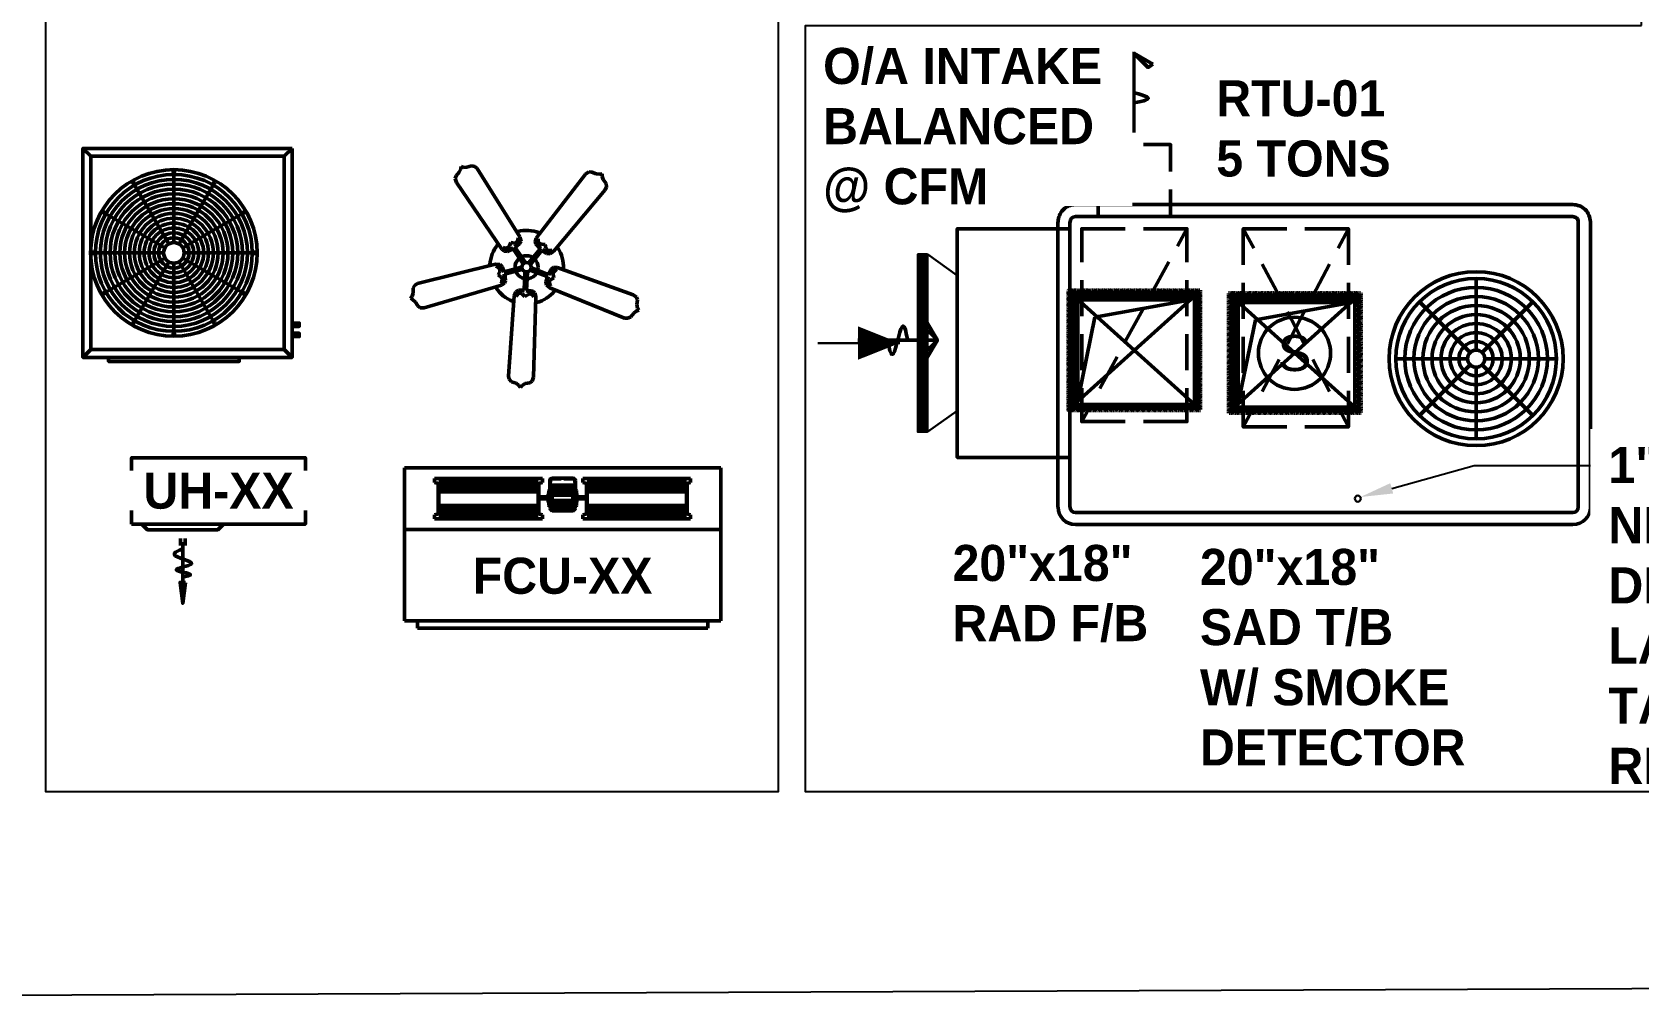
# Model space of a CAD drawing. Header units: inches. Extents: x 2025 to 34930, y -6955 to 4650.
# Drawn here: x 13543 to 13810, y 1386.8 to 1547.7 of the extents above; entities that cross this region are included whole.
import ezdxf
from ezdxf import colors
from ezdxf.entities.mleader import LeaderData, LeaderLine
from ezdxf.math import Vec2, Vec3

# ---------------------------------------------------------------- set-up
doc = ezdxf.new("R2010")
doc.units = ezdxf.units.IN
doc.header["$MEASUREMENT"] = 0
doc.linetypes.add('Hidden', pattern=[6.859843, 4.8, -2.059843])
for name, color, linetype, lineweight in [('M-ACCESS HATCH', 92, 'Continuous', 25), ('M-HVAC-EQPM', 21, 'Continuous', 50), ('M-HVAC-FDFF', 126, 'Continuous', 30), ('M-HVAC-RETRN-DUCT', 226, 'Continuous', 50), ('M-HVAC-SMOKE-DETECTOR', 1, 'Continuous', 50), ('M-HVAC-SUPP-DUCT', 5, 'Continuous', 50), ('M-HVAC-TEXT', 7, 'Continuous', 25), ('P-DR-ACCESS.', 3, 'Continuous', 30)]:
    doc.layers.add(name, color=color, linetype=linetype, lineweight=lineweight)
doc.styles.add('Arial', font='arial.ttf', dxfattribs={"height": 4.5})
doc.styles.add('BOO', font='GOTHIC.TTF', dxfattribs={"height": 6})
doc.styles.add('Century Gothic_B', font='GOTHICB.TTF', dxfattribs={"height": 6.659722})

# ---------------------------------------------------------------- blocks, each defined once
blk = doc.blocks.new('A$Cfbb31929')
for p, q in [((5.14, 31.39), (5.14, 43.3)), ((4.13, 30.98), (-4.29, 39.4)), ((6.14, 30.98), (14.57, 39.4)), ((3.71, 29.97), (-8.2, 29.97)), ((6.56, 29.97), (18.47, 29.97)), ((4.13, 28.96), (-4.29, 20.54)), ((5.14, 28.54), (5.14, 16.63)), ((6.14, 28.96), (14.57, 20.54))]:
    blk.add_line(p, q)
for points in [[(32.73, 46.06, 0.414118), (29.82, 48.95), (-17.6, 48.95, 0.414505), (-20.47, 46.05), (-20.47, -36.63, 0.414419), (-17.58, -39.5)], [(30.73, 46.06, 0.412975), (29.82, 46.95), (-17.6, 46.95, 0.414236), (-18.47, 46.05), (-18.47, -36.63, 0.413956), (-17.58, -37.5)]]:
    blk.add_lwpolyline(points, format="xyb")
for points in [[(30.7, -36.63), (30.7, 46.05)], [(32.69, -36.63), (32.69, 46.05)], [(-16.47, 1.5), (-16.47, 8.74), (-10.48, 8.74)], [(-13.23, 7.02), (-16.47, 8.74)], [(-7.49, 8.74), (-1.5, 8.74)], [(1.5, 8.74), (7.49, 8.74)], [(10.48, 8.74), (16.47, 8.74), (16.47, 1.5)], [(13.22, 7.02), (16.47, 8.74)], [(-5.3, 2.81), (-10.58, 5.62)], [(5.3, 2.81), (10.58, 5.62)], [(-2.65, -1.4), (2.65, 1.4)], [(2.65, -1.4), (-2.65, 1.4)], [(-10.48, -8.74), (-16.47, -8.74), (-16.47, -1.5)], [(16.47, -1.5), (16.47, -8.74), (10.48, -8.74)], [(-10.58, -5.58), (-5.3, -2.78)], [(10.58, -5.58), (5.3, -2.78)], [(-16.47, -8.74), (-13.23, -6.99)], [(16.47, -8.74), (13.22, -6.99)], [(-1.5, -8.74), (-7.49, -8.74)], [(7.49, -8.74), (1.5, -8.74)], [(-16.47, -25.33), (-16.47, -18.09), (-10.92, -18.09)], [(-16.47, -18.09), (-13.57, -19.65)], [(-7.93, -18.09), (-1.94, -18.09)], [(1.06, -18.09), (7.05, -18.09)], [(10.04, -18.09), (15.6, -18.09), (15.6, -25.33)], [(-30.45, -25.33), (-30.45, -20.81), (-25.96, -20.81)], [(-22.96, -20.81), (-18.47, -20.81), (-18.47, -25.33)], [(-10.95, -21.09), (-5.71, -23.96)], [(-38.38, -24.74), (-38.25, -24.58), (-38.16, -24.52), (-38.06, -24.58), (-37.97, -24.74), (-37.84, -24.96), (-37.75, -25.27), (-37.56, -26.02), (-37.4, -26.89)], [(-3.05, -25.4), (2.18, -28.27)], [(-32.48, -26.89), (-45.64, -26.89)], [(-40.75, -26.89), (-40.56, -27.77), (-40.37, -28.55)], [(-39.75, -29.08), (-39.65, -28.83), (-39.53, -28.52)], [(-25.96, -32.82), (-30.45, -32.82), (-30.45, -28.33)], [(-18.47, -28.33), (-18.47, -32.82), (-22.96, -32.82)], [(-10.92, -35.57), (-16.47, -35.57), (-16.47, -28.33)], [(15.6, -28.33), (15.6, -35.57), (10.04, -35.57)], [(4.84, -29.67), (10.08, -32.54)], [(12.73, -33.98), (15.6, -35.57)], [(-1.94, -35.57), (-7.93, -35.57)], [(7.05, -35.57), (1.06, -35.57)], [(-17.6, -37.53), (29.82, -37.53)], [(-17.6, -39.53), (29.82, -39.53)], [(2.09, -72.75), (2.09, -59.56)], [(2.09, -64.49), (1.22, -64.67)], [(2.94, -67.64), (2.09, -67.83)]]:
    blk.add_lwpolyline(points)
for points in [[(-43.83, -23.74), (-43.28, -24.52), (-45.64, -26.89)], [(-43.83, -30.08), (-43.28, -29.3), (-45.64, -26.89)], [(-16.47, -37.53), (-16.47, -56.25), (21.56, -56.25), (21.56, -37.53)], [(-1.09, -61.4), (-0.31, -61.96), (2.09, -59.56)], [(5.24, -61.4), (4.46, -61.96), (2.09, -59.56)]]:
    blk.add_lwpolyline(points, close=True)
for radius in [14.46, 13.34, 11.84, 10.34, 8.84, 7.33, 5.84, 4.35, 2.85, 1.43]:
    blk.add_circle((5.14, 29.97), radius)
for radius, start, end in [(2.89, 270.0659, 0.0134), (0.89, 270.2777, 359.9802)]:
    blk.add_arc((29.84, -36.61), radius, start, end)
for points in [[(-39.53, -28.52), (-39.12, -27.32), (-38.89, -25.86), (-38.38, -24.74)], [(-40.37, -28.55), (-40.26, -28.81), (-40.15, -29.61), (-39.75, -29.08)], [(1.22, -64.67), (-4.57, -65.73), (8.72, -66.57), (2.94, -67.64)]]:
    blk.add_open_spline(points, degree=3)
blk = doc.blocks.new('*U172')
h = blk.add_hatch()
h.set_pattern_fill('NET', color=254, scale=5, angle=45)
h.set_pattern_definition([(45, (0, 0), (-11.2253, 11.2253), []), (135, (0, 0), (-11.2253, -11.2253), [])])
h.paths.add_polyline_path([(525, -250), (-25, -250), (-25, 250), (525, 250)])
h.paths.add_polyline_path([(500, -225), (0, -225), (0, 225), (500, 225)], flags=16)
at = {"color": 8}
for p, q in [((0, 225), (500, -225)), ((500, 225), (0, -225))]:
    blk.add_line(p, q, dxfattribs=at)
at = {"color": 8, "linetype": 'Hidden', "ltscale": 0.5}
blk.add_lwpolyline([(525, -250), (-25, -250), (-25, 250), (525, 250)], close=True, dxfattribs=at)
blk.add_lwpolyline([(500, -225), (0, -225), (0, 225), (500, 225)], close=True)
at = {"color": 8}
blk.add_lwpolyline([(86.6, 138.4), (15, -210), (15, 210), (485, 210)], close=True, dxfattribs=at)
blk = doc.blocks.new('A$C07e4a82d')
blk.add_circle((-0.05, -0.03), 6)
at = {"insert": (-0.05, -0.03), "char_height": 6, "width": 5.2128, "attachment_point": 5, "style": 'Arial'}
blk.add_mtext('\\pxqc;S', dxfattribs=at)
blk = doc.blocks.new('*U176')
h = blk.add_hatch()
h.set_pattern_fill('ANSI37', color=256, style=0)
h.set_pattern_definition([(45, (0, -24.5), (-2.245064, 2.245064), []), (135, (0, -24.5), (-2.245064, -2.245064), [])])
h.paths.add_polyline_path([(-246.1, 82.5), (246.1, 82.5), (246.1, 109.4), (-246.1, 109.4)])
at = {"color": 9}
blk.add_line((0, 158.9), (0, 386), dxfattribs=at)
blk.add_lwpolyline([(0, 158.9, 0, 92.4, 0), (0, 274.4, 92.4, 92.4, 0)], format="xyseb", dxfattribs=at)
for points in [[(-246.1, 82.5), (246.1, 82.5), (246.1, 109.4), (-246.1, 109.4)], [(-246.1, 82.5), (246.1, 82.5), (187.5, 0), (-187.5, 0)]]:
    blk.add_lwpolyline(points, close=True)
blk = doc.blocks.new('38LB-036-T')
at = {"color": 8}
for p, q in [((-370, -30), (-400, 0)), ((370, -30), (400, 0)), ((-52.3, -360.5), (-52.3, -100)), ((-72, -365.8), (-202.3, -140.2)), ((-32.5, -365.8), (97.7, -140.2)), ((-86.5, -380.3), (-312.1, -250)), ((-18.1, -380.3), (207.5, -250)), ((-91.7, -400), (-352.3, -400)), ((-86.5, -419.7), (-312.1, -550)), ((-18.1, -419.7), (207.5, -550)), ((-12.8, -400), (247.7, -400)), ((-72, -434.2), (-202.3, -659.8)), ((-52.3, -439.5), (-52.3, -700)), ((-32.5, -434.2), (97.7, -659.8)), ((-370, -770), (-400, -800)), ((370, -770), (400, -800))]:
    blk.add_line(p, q, dxfattribs=at)
blk.add_lwpolyline([(400, 0), (-400, 0), (-400, -800), (400, -800)], close=True)
blk.add_lwpolyline([(370, -30), (-370, -30), (-370, -770), (370, -770)], close=True, dxfattribs=at)
for points in [[(400, -681.6), (427.5, -681.6), (427.5, -668.9), (400, -668.9)], [(400, -720.1), (427.5, -720.1), (427.5, -707.5), (400, -707.5)], [(197.7, -800), (197.7, -815.7), (-302.3, -815.7), (-302.3, -800)]]:
    blk.add_lwpolyline(points, dxfattribs=at)
at = {"color": 250}
for centre, radius in [((-52.3, -400), 318.6), ((-52.3, -400), 281.4), ((-52.3, -90.7), 2.88), ((-52.3, -400), 262.8), ((-52.3, -400), 244.2), ((-52.3, -400), 225.6), ((-206.9, -132.1), 2.88), ((102.4, -132.1), 2.88), ((-320.1, -245.3), 2.88), ((-52.3, -400), 207), ((-52.3, -400), 188.3), ((-52.3, -400), 169.7), ((215.6, -245.3), 2.88), ((-52.3, -400), 151.1), ((-52.3, -400), 132.5), ((-52.3, -400), 113.9), ((-52.3, -400), 95.3), ((-52.3, -400), 76.7), ((-52.3, -400), 58.1), ((-361.6, -400), 2.88), ((257, -400), 2.88), ((-320.1, -554.7), 2.88), ((215.6, -554.7), 2.88), ((-206.9, -667.9), 2.88), ((102.4, -667.9), 2.88), ((-52.3, -709.3), 2.88)]:
    blk.add_circle(centre, radius, dxfattribs=at)
at = {"color": 8}
for radius in [300, 39.5]:
    blk.add_circle((-52.3, -400), radius, dxfattribs=at)
blk = doc.blocks.new('CF')
for p, q in [((-46.5, 69.5), (-47.6, 67.1)), ((-46.3, 71.2), (-46.5, 69.5)), ((-44.5, 70.6), (-46.3, 71.2)), ((-42.2, 70.7), (-44.5, 70.6)), ((-38.9, 71.7), (-42.2, 70.7)), ((-36.6, 71.3), (-38.9, 71.7)), ((-34.8, 69.7), (-36.6, 71.3)), ((-4.8, 21.5), (-34.8, 69.7)), ((-49.7, 64.7), (-50.5, 62.8)), ((-50.5, 62.8), (-49.6, 60)), ((-47.6, 67.1), (-49.7, 64.7)), ((-49.6, 60), (-17.4, 12.8)), ((41.7, 65.7), (6.8, 20.5)), ((44.1, 67.5), (41.7, 65.7)), ((46.2, 67.3), (44.1, 67.5)), ((49.1, 66), (46.2, 67.3)), ((51.7, 65.7), (49.1, 66)), ((53.4, 66.1), (51.7, 65.7)), ((53.4, 64.1), (53.4, 66.1)), ((54.2, 62), (53.4, 64.1)), ((56.2, 59.2), (54.2, 62)), ((55.5, 54.7), (56.5, 56.9)), ((56.5, 56.9), (56.2, 59.2)), ((19, 11.2), (55.5, 54.7)), ((-17.4, 12.8), (-15.5, 11.3)), ((-16.5, 13.9), (-16.7, 13.5)), ((-16.7, 13.5), (-15.6, 12.2)), ((-15, 13.6), (-16.5, 13.9)), ((-15.6, 12.2), (-13.7, 12.2)), ((-13.1, 13.9), (-15, 13.6)), ((-13.7, 12.2), (-9.7, 13.6)), ((-13.5, 11.2), (-9.4, 13.1)), ((-12, 15.2), (-13.1, 13.9)), ((-11.2, 17.4), (-12, 15.2)), ((-8.6, 17.1), (-11.2, 17.4)), ((-9.7, 13.6), (-9.5, 13.2)), ((-9.4, 13.1), (-2.6, 2.6)), ((-7, 17.7), (-8.6, 17.1)), ((-8.3, 14.4), (-5.5, 17.3)), ((-8.1, 14.2), (-8.3, 14.4)), ((-8, 14), (-5, 16.5)), ((-1.1, 3.6), (-8, 14)), ((-6.1, 19.4), (-7, 17.7)), ((-5.9, 20.9), (-6.1, 19.4)), ((-5.3, 20.7), (-5.9, 20.9)), ((-5.5, 17.3), (-4.7, 19.1)), ((-4.7, 19.1), (-5.3, 20.7)), ((-5, 16.5), (-3.9, 18.5)), ((-3.9, 18.5), (-4.8, 21.5)), ((9.5, 12.9), (1.6, 3.3)), ((3.1, 2.2), (10.8, 11.9)), ((6.8, 20.5), (6, 18.2)), ((6, 18.2), (6.5, 16.3)), ((6.5, 16.3), (9.5, 12.9)), ((7.7, 20.1), (6.8, 18.6)), ((6.8, 18.6), (7.4, 16.8)), ((7.4, 16.8), (9.9, 13.4)), ((8.1, 20), (7.7, 20.1)), ((8.3, 18.5), (8.1, 20)), ((9.2, 16.7), (8.3, 18.5)), ((10.8, 16.2), (9.2, 16.7)), ((9.9, 13.4), (9.7, 13.1)), ((13.1, 16), (10.8, 16.2)), ((10.8, 11.9), (14.2, 9.8)), ((11, 12.1), (11.2, 12.3)), ((11.2, 12.3), (14.7, 10.6)), ((13.6, 13.5), (13.1, 16)), ((14.7, 12.1), (13.6, 13.5)), ((16.6, 11.8), (14.7, 12.1)), ((18, 12.1), (16.6, 11.8)), ((16.7, 10.4), (18.1, 11.5)), ((18.1, 11.5), (18, 12.1)), ((-21.9, 2.1), (-77.1, -11.6)), ((-18.8, 2), (-21.9, 2.1)), ((-21.4, 1.3), (-21.7, 0.8)), ((-21.7, 0.8), (-20.4, 0.2)), ((-19.6, 1.4), (-21.4, 1.3)), ((-20.4, 0.2), (-19, -1.2)), ((-18.1, 0.1), (-19.6, 1.4)), ((-17.2, 0.4), (-18.8, 2)), ((-16.3, -3.4), (-18.1, 0.1)), ((-15.8, -3.3), (-17.2, 0.4)), ((-3.8, 0), (-15.8, -3.3)), ((-15.5, 11.3), (-13.5, 11.2)), ((-3.2, -1.7), (-3.8, 0)), ((-2.6, 2.6), (-1.1, 3.6)), ((1.6, 3.3), (3.1, 2.2)), ((14.2, 9.8), (16.4, 9.5)), ((14.7, 10.6), (16.7, 10.4)), ((16.4, 9.5), (19, 11.2)), ((-19, -2.9), (-20, -5.3)), ((-20, -5.3), (-18.2, -6.7)), ((-19, -1.2), (-19, -2.9)), ((-17.5, -10.1), (-18.3, -11.4)), ((-18.2, -6.7), (-17.3, -8.1)), ((-18, -11.7), (-16.4, -11)), ((-17.6, -12.6), (-15.5, -11.2)), ((-17.3, -8.1), (-17.5, -10.1)), ((-16.4, -11), (-15.8, -9.2)), ((-16, -3.3), (-16.3, -3.4)), ((-15.8, -9.2), (-15.9, -5)), ((-15.9, -5), (-15.5, -5)), ((-15.5, -11.2), (-14.9, -9.4)), ((-15.3, -4.9), (-3.2, -1.7)), ((-14.9, -9.4), (-15.3, -4.9)), ((-1.2, -3.6), (-1.8, -16)), ((0.6, -3.6), (-1.2, -3.6)), ((-0.1, -16.1), (0.6, -3.6)), ((3.6, -0.5), (3.1, -2.3)), ((3.1, -2.3), (14.7, -6.6)), ((15.2, -5.1), (3.6, -0.5)), ((14.7, -6.6), (13.7, -10.4)), ((13.7, -10.4), (14.1, -12.7)), ((15.2, -6.8), (14.6, -10.7)), ((14.6, -10.7), (15, -12.6)), ((14.9, -6.7), (15.2, -6.8)), ((17.5, -1.1), (15.2, -5.1)), ((15.8, -5.3), (15.5, -5.1)), ((18.2, -1.8), (15.8, -5.3)), ((16.1, -10.2), (17, -8.8)), ((16.4, -12.1), (16.1, -10.2)), ((17, -8.8), (19.3, -7.5)), ((19.2, 0), (17.5, -1.1)), ((19.8, -0.7), (18.2, -1.8)), ((18.7, -3.6), (20.1, -2.2)), ((18.7, -5.2), (18.7, -3.6)), ((19.3, -7.5), (18.7, -5.2)), ((21.6, -0.1), (19.2, 0)), ((21.4, -1.1), (19.8, -0.7)), ((20.1, -2.2), (21.5, -1.6)), ((21.5, -1.6), (21.4, -1.1)), ((75.4, -19.4), (21.6, -0.1)), ((-80.9, -20.5), (-82.1, -22.1)), ((-82.1, -22.1), (-80.5, -22.7)), ((-80.2, -18.3), (-80.9, -20.5)), ((-79.1, -12.8), (-80.2, -14.9)), ((-80.2, -14.9), (-80.2, -18.3)), ((-77.1, -11.6), (-79.1, -12.8)), ((-72.4, -28.7), (-17.6, -12.6)), ((-18.3, -11.4), (-18, -11.7)), ((-8.8, -20.2), (-12.8, -76.9)), ((-7.7, -17.3), (-8.8, -20.2)), ((-7.4, -18.2), (-7.9, -19.9)), ((-7.9, -19.9), (-7.5, -20.4)), ((-5.7, -16.3), (-7.7, -17.3)), ((-7.5, -20.4), (-6.5, -19.3)), ((-5.7, -17.2), (-7.4, -18.2)), ((-6.5, -19.3), (-4.8, -18.4)), ((-1.8, -16), (-5.7, -16.3)), ((-1.8, -16.5), (-5.7, -17.2)), ((-4.8, -18.4), (-3.1, -18.9)), ((-3.1, -18.9), (-1.2, -20.7)), ((-1.8, -16.2), (-1.8, -16.5)), ((-1.2, -20.7), (0.8, -19.4)), ((-0.2, -16.7), (-0.1, -16.3)), ((3.9, -17.9), (-0.2, -16.7)), ((4.4, -17), (-0.1, -16.1)), ((0.8, -19.4), (2.4, -18.9)), ((2.4, -18.9), (4.2, -19.8)), ((5.4, -19), (3.9, -17.9)), ((4.2, -19.8), (5.2, -20.9)), ((5.9, -18.2), (4.4, -17)), ((4.9, -77.7), (6.6, -20.6)), ((5.2, -20.9), (5.6, -20.7)), ((5.6, -20.7), (5.4, -19)), ((6.6, -20.6), (5.9, -18.2)), ((14.1, -12.7), (16.5, -14.6)), ((15, -12.6), (16.5, -13.6)), ((17, -13.4), (16.4, -12.1)), ((16.5, -13.6), (17, -13.4)), ((16.5, -14.6), (69.1, -35.9)), ((77.8, -21.1), (75.4, -19.4)), ((78.3, -23.1), (77.8, -21.1)), ((-80.5, -22.7), (-78.5, -24.6)), ((-78.5, -24.6), (-76.9, -27.3)), ((-76.9, -27.3), (-75.3, -28.7)), ((-75.3, -28.7), (-72.4, -28.7)), ((73.7, -35.1), (75.7, -32.4)), ((75.7, -32.4), (77.5, -31)), ((77.5, -31), (79.4, -30.4)), ((78, -26.3), (78.3, -23.1)), ((78.5, -28.9), (78, -26.3)), ((79.4, -30.4), (78.5, -28.9)), ((69.1, -35.9), (71.5, -36.1)), ((71.5, -36.1), (73.7, -35.1)), ((-12.8, -76.9), (-12.2, -79.2)), ((-12.2, -79.2), (-10.6, -80.9)), ((4, -80.5), (4.9, -77.7)), ((-10.6, -80.9), (-7.4, -82)), ((-7.4, -82), (-5.6, -83.3)), ((-5.6, -83.3), (-4.4, -84.9)), ((-4.4, -84.9), (-3.2, -83.6)), ((-3.2, -83.6), (-0.9, -82.3)), ((-0.9, -82.3), (2.2, -81.6)), ((2.2, -81.6), (4, -80.5))]:
    blk.add_line(p, q)
for radius in [8.14, 3.26]:
    blk.add_circle((0, 0), radius)
for start, end in [(69.8249, 103.765), (141.8249, 175.765), (357.8249, 31.765), (213.8249, 247.765), (285.8249, 319.765)]:
    blk.add_arc((0, 0), 26, start, end)
blk = doc.blocks.new('CARRIER-S18-40 (CDU)')
at = {"color": 8, "ltscale": 0.5}
for p, q in [((-0.1867, -0.3955), (-0.1867, -0.4306)), ((-0.175, -0.6105), (-0.175, -0.4131)), ((-0.1633, -0.3955), (-0.1633, -0.4306)), ((-0.175, -0.6105), (-0.175, -0.7125))]:
    blk.add_line(p, q, dxfattribs=at)
blk.add_lwpolyline([(-0.425, -0.325), (0.425, -0.325), (0.425, 0), (-0.425, 0)], close=True)
for points in [[(-0.375, -0.325), (-0.3471, -0.3529), (-0.175, -0.3529)], [(0.025, -0.325), (-0.0029, -0.3529), (-0.175, -0.3529)]]:
    blk.add_lwpolyline(points)
blk.add_lwpolyline([(-0.162, -0.6105), (-0.188, -0.6105), (-0.175, -0.7125)], close=True, dxfattribs=at)
blk.add_spline([(-0.175, -0.5846), (-0.1374, -0.5723), (-0.207, -0.5495), (-0.132, -0.5188), (-0.2164, -0.4733), (-0.175, -0.4452)], degree=3, dxfattribs=at)
for points in [[(-0.188, -0.6105), (-0.175, -0.6105), (-0.175, -0.7125)], [(-0.162, -0.6105), (-0.175, -0.6105), (-0.175, -0.7125)]]:
    blk.add_solid(points, dxfattribs=at)
blk = doc.blocks.new('A$Cea2e87c6')
for p, q in [((-26.28, 0), (26.28, 0)), ((26.28, 0), (26.28, -25.46)), ((26.28, -10.27), (-26.28, -10.27)), ((26.28, -24.32), (26.28, -9.75)), ((26.28, -11.81), (26.28, -11.86)), ((26.28, -25.46), (-26.28, -25.46)), ((24.12, -25.46), (-24.12, -25.46)), ((-24.12, -25.46), (-24.12, -26.66)), ((-24.12, -26.66), (24.12, -26.66)), ((24.12, -26.66), (24.12, -25.46))]:
    blk.add_line(p, q)
at = {"color": 7}
for p, q in [((-21.27, -2.47), (-21.27, -1.79)), ((-3.37, -1.79), (-21.27, -1.79)), ((-20.58, -2.61), (-21.27, -2.47)), ((-20.69, -4.82), (-20.69, -2.58)), ((-4.06, -2.32), (-20.58, -2.32)), ((-20.58, -4.82), (-20.58, -2.32)), ((-4.06, -2.32), (-4.06, -4.82)), ((-4.06, -2.61), (-3.37, -2.47)), ((-3.95, -7.69), (-3.95, -2.58)), ((-3.37, -1.79), (-3.37, -2.47)), ((-2.13, -3.61), (-2.13, -2.12)), ((-2.06, -2.12), (-2.06, -3.61)), ((-2.03, -2.39), (-2.06, -2.46)), ((-2.01, -2.12), (-2.01, -2.33)), ((-1.77, -1.75), (0, -1.75)), ((-0.22, -1.82), (-1.77, -1.82)), ((-1.76, -1.87), (-1.55, -1.87)), ((-1.49, -1.85), (-1.45, -1.82)), ((-1.05, -1.81), (-1.05, -1.81)), ((-1.04, -1.81), (-1.05, -1.81)), ((-1.05, -1.81), (-1.05, -1.82)), ((-1.05, -1.82), (-1.04, -1.82)), ((-1.04, -1.8), (-1.04, -1.81)), ((-1.03, -1.8), (-1.04, -1.8)), ((-1.04, -1.82), (-1.04, -1.82)), ((-1.03, -1.79), (-1.03, -1.8)), ((-1.03, -1.79), (-1.03, -1.79)), ((-1.03, -1.79), (-1.03, -1.79)), ((-1.02, -1.79), (-1.03, -1.79)), ((-1.02, -1.75), (-1.02, -1.76)), ((-1.02, -1.76), (-1.02, -1.77)), ((-1.02, -1.77), (-1.02, -1.78)), ((-1.02, -1.77), (-1.02, -1.77)), ((-1.02, -1.78), (-1.02, -1.78)), ((-1.02, -1.78), (-1.02, -1.78)), ((-1.02, -1.78), (-1.02, -1.79)), ((1.77, -1.75), (0, -1.75)), ((0.22, -1.82), (1.77, -1.82)), ((1.02, -1.75), (1.02, -1.76)), ((1.02, -1.76), (1.02, -1.77)), ((1.02, -1.77), (1.02, -1.78)), ((1.02, -1.77), (1.02, -1.77)), ((1.02, -1.78), (1.02, -1.78)), ((1.02, -1.78), (1.02, -1.78)), ((1.02, -1.78), (1.02, -1.79)), ((1.02, -1.79), (1.03, -1.79)), ((1.03, -1.79), (1.03, -1.8)), ((1.03, -1.79), (1.03, -1.79)), ((1.03, -1.79), (1.03, -1.79)), ((1.03, -1.8), (1.04, -1.8)), ((1.04, -1.8), (1.04, -1.81)), ((1.04, -1.81), (1.05, -1.81)), ((1.04, -1.82), (1.04, -1.82)), ((1.05, -1.82), (1.04, -1.82)), ((1.05, -1.81), (1.05, -1.81)), ((1.05, -1.81), (1.05, -1.82)), ((1.49, -1.85), (1.45, -1.82)), ((1.76, -1.87), (1.55, -1.87)), ((2.01, -2.12), (2.01, -2.33)), ((2.03, -2.39), (2.06, -2.46)), ((2.06, -2.12), (2.06, -3.61)), ((2.13, -3.61), (2.13, -2.12)), ((3.37, -1.79), (3.37, -2.47)), ((3.37, -1.79), (21.27, -1.79)), ((4.06, -2.61), (3.37, -2.47)), ((3.95, -7.69), (3.95, -2.58)), ((4.06, -2.32), (20.58, -2.32)), ((4.06, -2.32), (4.06, -4.82)), ((20.58, -4.82), (20.58, -2.32)), ((20.58, -2.61), (21.27, -2.47)), ((20.69, -4.82), (20.69, -2.58)), ((21.27, -2.47), (21.27, -1.79)), ((-20.69, -4.82), (-20.69, -7.69)), ((-20.58, -2.69), (-4.06, -2.69)), ((-20.58, -3.02), (-4.06, -3.02)), ((-20.58, -3.36), (-4.06, -3.36)), ((-20.58, -3.69), (-4.06, -3.69)), ((-20.58, -4.02), (-4.06, -4.02)), ((-20.58, -4.82), (-20.58, -7.95)), ((-4.06, -7.95), (-4.06, -4.82)), ((-3.96, -4.83), (-2.38, -4.83)), ((-3.96, -5.18), (-2.38, -5.18)), ((-2.38, -4.34), (-2.38, -5.68)), ((-2.28, -4.27), (-2.32, -4.27)), ((-2.28, -3.78), (-2.28, -6.24)), ((-2.28, -5.75), (-2.28, -4.27)), ((-2.06, -3.61), (-2.11, -3.61)), ((-2.06, -3.22), (-2.06, -6.8)), ((-2.06, -6.41), (-2.06, -3.61)), ((-2.06, -4.83), (-2.06, -5.18)), ((-1.72, -7.14), (-1.72, -2.87)), ((1.72, -2.87), (-1.72, -2.87)), ((1.57, -3), (-1.6, -3)), ((1.57, -3.09), (-1.6, -3.09)), ((1.57, -3.2), (-1.6, -3.2)), ((1.57, -3.41), (-1.6, -3.41)), ((1.57, -3.93), (-1.6, -3.93)), ((1.57, -4.57), (-1.6, -4.57)), ((1.72, -2.87), (1.72, -7.14)), ((2.06, -6.8), (2.06, -3.22)), ((2.06, -6.41), (2.06, -3.61)), ((2.06, -3.61), (2.11, -3.61)), ((2.06, -4.83), (2.06, -5.18)), ((2.28, -3.78), (2.28, -6.24)), ((2.28, -5.75), (2.28, -4.27)), ((2.28, -4.27), (2.32, -4.27)), ((2.38, -4.34), (2.38, -5.68)), ((3.95, -4.83), (2.38, -4.83)), ((3.95, -5.18), (2.38, -5.18)), ((20.58, -2.69), (4.06, -2.69)), ((20.58, -3.02), (4.06, -3.02)), ((20.58, -3.36), (4.06, -3.36)), ((20.58, -3.69), (4.06, -3.69)), ((20.58, -4.02), (4.06, -4.02)), ((4.06, -7.95), (4.06, -4.82)), ((20.58, -4.82), (20.58, -7.95)), ((20.69, -4.82), (20.69, -7.69)), ((-20.58, -7.67), (-21.27, -7.81)), ((-21.27, -8.48), (-21.27, -7.81)), ((-20.58, -6.25), (-4.06, -6.25)), ((-20.58, -6.58), (-4.06, -6.58)), ((-20.58, -6.92), (-4.06, -6.92)), ((-20.58, -7.25), (-4.06, -7.25)), ((-20.58, -7.58), (-4.06, -7.58)), ((-4.06, -7.95), (-20.58, -7.95)), ((-4.06, -7.67), (-3.37, -7.81)), ((-3.37, -7.81), (-3.37, -8.48)), ((-2.32, -5.75), (-2.28, -5.75)), ((-2.11, -6.41), (-2.06, -6.41)), ((-1.72, -7.14), (1.72, -7.14)), ((1.57, -5.45), (-1.6, -5.45)), ((1.57, -6.08), (-1.6, -6.08)), ((1.57, -6.6), (-1.6, -6.6)), ((1.57, -6.81), (-1.6, -6.81)), ((1.57, -6.93), (-1.6, -6.93)), ((1.57, -7.01), (-1.6, -7.01)), ((2.11, -6.41), (2.06, -6.41)), ((2.32, -5.75), (2.28, -5.75)), ((4.06, -7.67), (3.37, -7.81)), ((3.37, -7.81), (3.37, -8.48)), ((4.06, -6.25), (20.58, -6.25)), ((4.06, -6.58), (20.58, -6.58)), ((4.06, -6.92), (20.58, -6.92)), ((4.06, -7.25), (20.58, -7.25)), ((4.06, -7.58), (20.58, -7.58)), ((4.06, -7.95), (20.58, -7.95)), ((20.58, -7.67), (21.27, -7.81)), ((21.27, -8.48), (21.27, -7.81)), ((-3.37, -8.48), (-21.27, -8.48)), ((3.37, -8.48), (21.27, -8.48))]:
    blk.add_line(p, q, dxfattribs=at)
blk.add_lwpolyline([(-26.28, 0), (-26.28, -25.46)])
for centre, major_axis, start_param, end_param in [((-1.77, -2.12), (0, 0.363), 0.000003, 1.5708), ((-1.77, -2.12), (0, 0.293), -0.000001, 1.570795), ((-2.14, -2.33), (-0.0912, 0.0912), 3.403392, 3.926991), ((-1.76, -2.12), (-0.178, 0.178), -0.785398, 0.785398), ((-1.55, -1.74), (0.0912, 0.0912), 3.926991, 4.412192), ((-1.55, -1.74), (0.0912, 0.0912), 4.412192, 4.45059), ((1.55, -1.74), (0.0912, 0.0912), 3.403392, 3.441789), ((1.55, -1.74), (0.0912, 0.0912), 3.441789, 3.926991), ((1.76, -2.12), (0.178, 0.178), 5.497787, 7.068583), ((1.77, -2.12), (0, 0.363), 4.712385, 6.283181), ((1.77, -2.12), (0, 0.293), -1.570795, 0.000001), ((2.14, -2.33), (0.0912, 0.0912), 2.356194, 2.879793), ((-2.32, -4.34), (0.0488, 0.0488), 0.785398, 2.356194), ((-2.11, -3.78), (-0.122, 0.122), -0.785398, 0.785398), ((-1.72, -3.22), (0, 0.345), 0.000006, 1.570803), ((1.72, -3.22), (0, 0.345), -1.570796, 0), ((2.11, -3.78), (-0.122, 0.122), 3.926991, 5.497787), ((2.32, -4.34), (-0.0488, 0.0488), 3.926991, 5.497787), ((-2.32, -5.68), (0.0488, 0.0488), 2.356194, 3.926991), ((-2.11, -6.24), (-0.122, 0.122), 0.785398, 2.356194), ((-1.72, -6.8), (0, 0.345), 1.570791, 3.141587), ((1.72, -6.8), (0, 0.345), 3.141592, 4.712388), ((2.11, -6.24), (0.122, 0.122), 3.926991, 5.497787), ((2.32, -5.68), (0.0488, 0.0488), 3.926991, 5.497787)]:
    blk.add_ellipse(centre, major_axis=major_axis, ratio=1, start_param=start_param, end_param=end_param, dxfattribs=at)
at = {"layer": 'M-ACCESS HATCH'}
blk.add_line((26.28, -11.81), (26.28, -11.86), dxfattribs=at)

msp = doc.modelspace()

# ---------------------------------------------------------------- linework, layer by layer
at = {"layer": 'M-HVAC-TEXT'}
msp.add_lwpolyline([(13545.25, 1682.8), (13666.99, 1682.8), (13666.99, 1421.37), (13545.25, 1421.37)], close=True, dxfattribs=at)
at = {"layer": 'P-DR-ACCESS.'}
msp.add_circle((13763.29, 1470.12), 0.5, dxfattribs=at)

# ---------------------------------------------------------------- block references
at = {"layer": 'M-HVAC-EQPM', "rotation": 270}
msp.add_blockref('A$Cfbb31929', (13752.98, 1498.53), dxfattribs=at)
at = {"layer": 'M-HVAC-EQPM'}
for name, p, xscale, yscale, zscale in [('38LB-036-T', (13568.82, 1528.35), 0.04343229763257371, 0.04343229763257371, 0.04343229763257371), ('CF', (13625.16, 1508.59), 0.2351441650852485, 0.2351441650852485, 0.2351441650852485), ('CARRIER-S18-40 (CDU)', (13573.97, 1476.93), 33.96067005371774, 33.96067005371774, 33.96067005371774)]:
    msp.add_blockref(name, p, dxfattribs=dict(at, xscale=xscale, yscale=yscale, zscale=zscale))
msp.add_blockref('A$Cea2e87c6', (13631.15, 1475.26), dxfattribs=at)
at = {"layer": 'M-HVAC-FDFF', "xscale": 0.06, "yscale": 0.06, "zscale": 0.06, "rotation": 89.99999999999999}
msp.add_blockref('*U176', (13696.72, 1495.99), dxfattribs=at)
at = {"layer": 'M-HVAC-RETRN-DUCT', "xscale": 0.04000000000000101, "yscale": 0.04000000000000101, "zscale": 0.04000000000000101}
msp.add_blockref('*U172', (13716.14, 1494.76), dxfattribs=at)
at = {"layer": 'M-HVAC-SMOKE-DETECTOR'}
msp.add_blockref('A$C07e4a82d', (13752.82, 1494.32), dxfattribs=at)
at = {"layer": 'M-HVAC-SUPP-DUCT', "xscale": 0.04000000000000101, "yscale": 0.04000000000000101, "zscale": 0.04000000000000101}
msp.add_blockref('*U172', (13742.82, 1494.32), dxfattribs=at)

# ---------------------------------------------------------------- texts
at = {"layer": 'M-HVAC-TEXT', "insert": (13695.94, 1462.43), "char_height": 6, "width": 31.5651, "attachment_point": 1, "style": 'Century Gothic_B', "bg_fill": 3, "box_fill_scale": 1.05, "bg_fill_color": 256, "bg_fill_transparency": 0}
msp.add_mtext('20"x18" \\PRAD F/B', dxfattribs=at)

# ---------------------------------------------------------------- next in the draw order: texts
at = {"layer": 'M-HVAC-TEXT', "char_height": 6, "bg_fill": 3, "box_fill_scale": 1.05, "bg_fill_color": 256, "bg_fill_transparency": 0}
for s, insert, width, attachment_point, style in [('{\\fCentury Gothic|b1|i0|c0|p34;O/A INTAKE BALANCED @ CFM}', (13674.44, 1545.05), 51.0775, 1, 'BOO'), ('\\pxql;RTU-01\\P5 TONS', (13760.68, 1531.63), 41.8149, 5, 'Century Gothic_B')]:
    msp.add_mtext(s, dxfattribs=dict(at, insert=insert, width=width, attachment_point=attachment_point, style=style))

# ---------------------------------------------------------------- next in the draw order: leaders
at = {"layer": 'M-HVAC-TEXT'}
ml = msp.add_multileader_mtext('Standard', dxfattribs=at)
ml.set_content('{\\fCentury Gothic|b1|i0|c0|p34;1"%%C CDP TO NEAREST DRAIN OR LAVATORY TAILPIECE\\PREFER TO P3.01}', color=256, style='BOO')
ml.set_leader_properties(color=45, linetype='ByLayer', lineweight=-1)
ml.build(insert=Vec2(0, 0))
ml.multileader.update_dxf_attribs({"dogleg_length": 2, "arrow_head_size": 5.4})
ctx = ml.context
ctx.base_point, ctx.char_height, ctx.arrow_head_size, ctx.landing_gap_size, ctx.plane_origin = Vec3(13801.93, 1475.64), 6, 5.4, 3, Vec3(18184.79, 2551.57, 0)
notes = []
notes.append((ctx, [(0, (1, 1, 0), (13782.61, 1475.64), (1, 0), 19.32, [(0, [(13763.72, 1470.39)], 0, [])])]))
ctx.mtext.insert, ctx.mtext.width, ctx.mtext.flow_direction = Vec3(13804.93, 1478.71), 60.8472, 5
ctx.mtext.has_bg_fill, ctx.mtext.bg_color, ctx.mtext.bg_scale_factor, ctx.mtext.bg_transparency, ctx.mtext.use_window_bg_color = 1, -1027028792, 1.5, 0, 1
for ctx, leaders in notes:
    for number, flags, end, landing, length, lines in leaders:
        leader = LeaderData()
        leader.index, (leader.has_last_leader_line, leader.has_dogleg_vector, leader.attachment_direction) = number, flags
        leader.last_leader_point, leader.dogleg_vector, leader.dogleg_length = Vec3(end), Vec3(landing), length
        for number, points, colour, breaks in lines:
            line = LeaderLine()
            line.index, line.vertices, line.color, line.breaks = number, Vec3.list(points), colors.encode_raw_color(colour), breaks
            leader.lines.append(line)
        ctx.leaders.append(leader)

# ---------------------------------------------------------------- next in the draw order: texts
at = {"layer": 'M-HVAC-TEXT', "insert": (13737.06, 1461.77), "char_height": 6, "width": 41.7786, "attachment_point": 1, "style": 'Century Gothic_B', "bg_fill": 3, "box_fill_scale": 1.05, "bg_fill_color": 256, "bg_fill_transparency": 0}
msp.add_mtext('20"x18" SAD T/B\\PW/ SMOKE DETECTOR', dxfattribs=at)

# ---------------------------------------------------------------- next in the draw order: linework, layer by layer
at = {"color": 2}
msp.add_lwpolyline([(13357.93, 1875.11), (14053.73, 1875.11), (14054.38, 1389.63), (13358.58, 1386.8)], close=True, dxfattribs=at)
at = {"layer": 'M-HVAC-TEXT'}
msp.add_lwpolyline([(13810.41, 1548.76), (13810.41, 1604.28), (13986.5, 1604.28), (13986.5, 1548.76), (13986.5, 1548.76), (13986.5, 1421.37), (13671.49, 1421.37), (13671.49, 1548.76)], close=True, dxfattribs=at)

# ---------------------------------------------------------------- next in the draw order: texts
at = {"layer": 'M-HVAC-TEXT', "char_height": 6, "attachment_point": 5, "style": 'Century Gothic_B', "bg_fill": 3, "box_fill_scale": 1.05, "bg_fill_color": 256, "bg_fill_transparency": 0}
for s, insert, width in [('UH-XX', (13573.97, 1471.41), 31.6752), ('FCU-XX', (13631.15, 1457.26), 30.631)]:
    msp.add_mtext(s, dxfattribs=dict(at, insert=insert, width=width))

doc.saveas('drawing.dxf')
